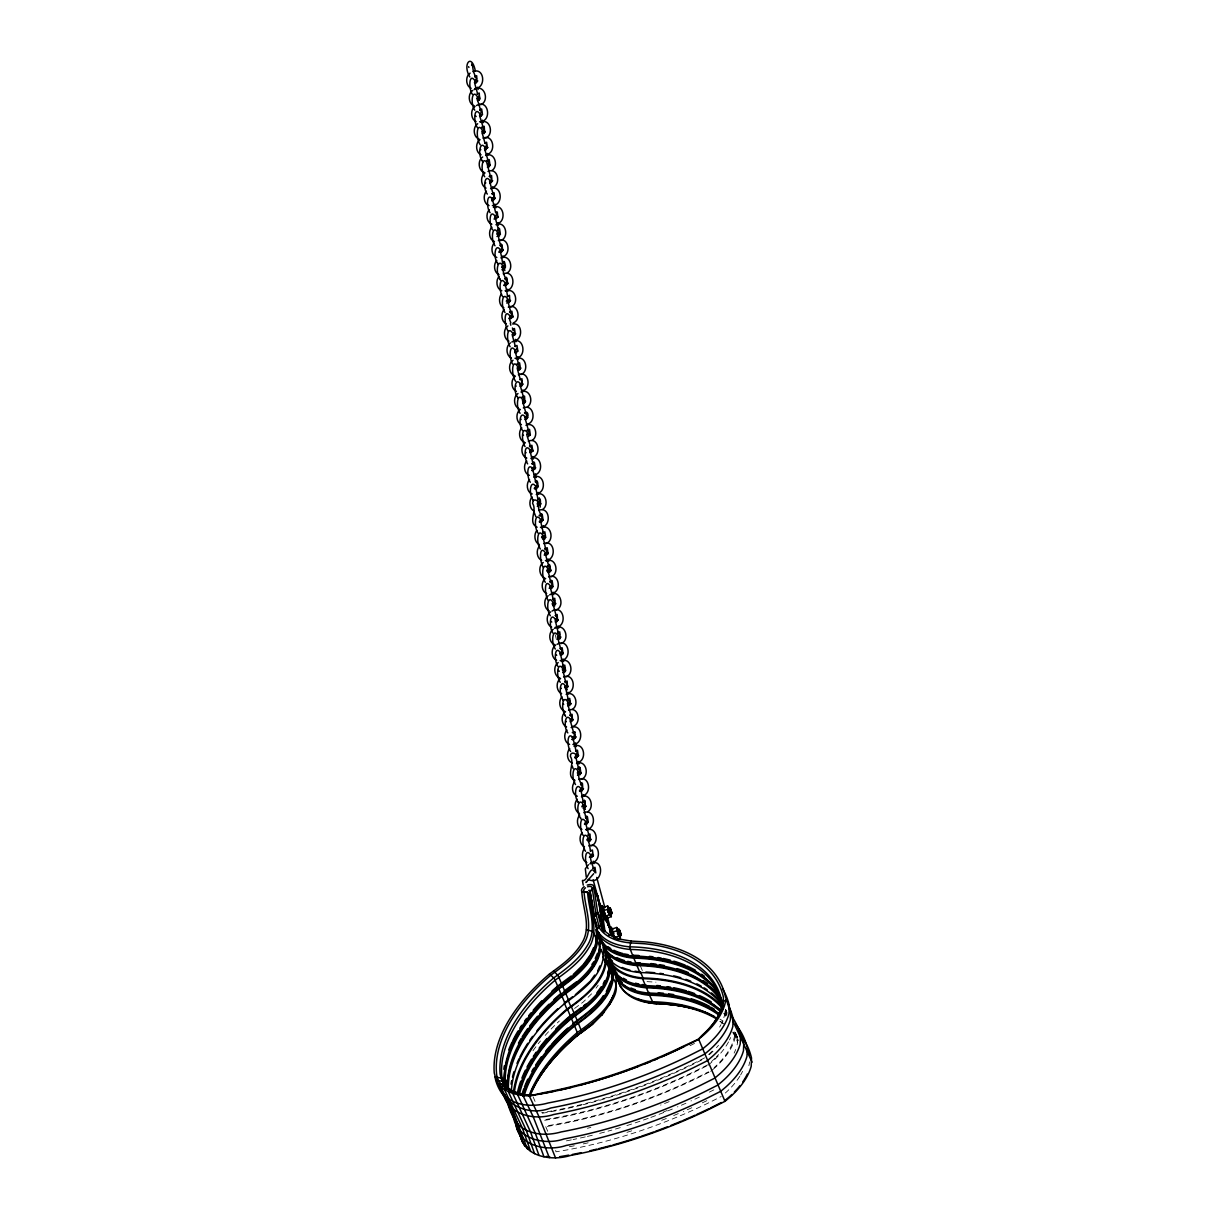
<?xml version="1.0" encoding="UTF-8"?>
<svg xmlns="http://www.w3.org/2000/svg" width="1219" height="1219" viewBox="0 0 1219 1219"><rect width="100%" height="100%" fill="white"/><g stroke="black" fill="none" stroke-linecap="round" stroke-linejoin="round"><path stroke-width="0.75" stroke-dasharray="5 3.75" d="M748.877 1065.711L749.7 1061.871M596.015 988.152L598.179 985.165M591.596 993.82L583.231 1002.033L574.164 1008.753M708.087 1065.238L712.231 1061.749A75.014 41.553 -23 0 0 728.901 1041.194M710.677 1071.349L714.822 1067.859M701.794 1059.936L691.798 1064.979A316.33 175.262 -23 0 1 583.2 1104.719M706.41 1066.092L694.754 1071.958A316.33 175.262 -23 0 1 544.314 1120.368M709.001 1072.187L697.344 1078.068A316.33 175.262 -23 0 1 545.167 1126.752M709.367 1092.117L714.364 1089.603M647.03 981.63L655.944 982.179M556.428 639.625L555.194 634.55M719.789 1021.309L722.76 1023.32M733.076 1033.194L738.272 1040.676M727.133 1013.035L725.655 1009.545A174.271 96.56 -23 0 1 726.798 1012.517M725.671 1009.972L726.935 1014.68M734.112 1031.762L737.571 1042.428A73.887 40.943 -23 0 1 736.825 1045.932M640.386 965.936L642.596 971.162M533.114 1096.841L535.888 1103.378M547.712 1131.308L545.502 1126.066A315.111 174.576 -23 0 0 708.513 1071.806M555.712 1150.37L555.94 1151.803A316.148 175.155 -23 0 0 721.221 1096.49M737.571 1042.428L737.068 1038.74A174.271 96.56 -23 0 0 735.301 1032.584M726.417 1010.901L726.768 1013.416M725.427 1011.252L725.93 1014.939M737.297 1037.034A174.271 96.56 -23 0 0 735.24 1032.722L735.621 1035.19A75.014 41.553 -23 0 1 714.822 1067.859M735.667 1033.27A174.271 96.56 -23 0 1 737.998 1040.919M723.644 1013.446A174.271 96.56 -23 0 1 725.823 1015.93M725 1012.76A73.887 40.943 -23 0 1 721.541 1023.442M720.947 1024.661A73.887 40.943 -23 0 1 719.606 1027.099M735.392 1033.499A174.271 96.56 -23 0 1 737.586 1037.765M732.665 1032.066A174.271 96.56 -23 0 1 738.165 1040.036M706.822 1100.681A315.111 174.576 -23 0 1 700.178 1103.865M691.813 1107.721A315.111 174.576 -23 0 1 683.371 1111.454M678.282 1113.617A315.111 174.576 -23 0 1 673.178 1115.735M666.321 1118.493A315.111 174.576 -23 0 1 661.17 1120.49M631.716 1130.836A315.111 174.576 -23 0 1 626.49 1132.481M588.137 1142.812A315.111 174.576 -23 0 1 582.926 1143.971M574.256 1145.784A315.111 174.576 -23 0 1 569.06 1146.789M730.608 1037.521A75.014 41.553 -23 0 1 729.511 1039.959M707.553 1064.857A315.111 174.576 -23 0 1 544.634 1119.682M718.57 1054.526A73.887 40.943 -23 0 1 716.361 1056.888M715.203 1058.062A73.887 40.943 -23 0 1 711.53 1061.505M718.509 1045.277A75.014 41.553 -23 0 1 716.422 1047.7M713.008 1051.281A75.014 41.553 -23 0 1 709.275 1054.77M712.246 1051.083A73.887 40.943 -23 0 1 708.574 1054.526M666.976 1110.585A315.111 174.576 -23 0 1 663.547 1111.941M734.615 1035.449A73.887 40.943 -23 0 1 714.121 1067.615M742.554 1071.318A74.725 41.4 -23 0 1 740.588 1075.006M739.842 1076.225A74.725 41.4 -23 0 1 725.32 1093.032M699.386 1097.054A316.33 175.262 -23 0 1 690.99 1100.94M685.931 1103.225A316.33 175.262 -23 0 1 677.444 1106.898M672.324 1109.046A316.33 175.262 -23 0 1 665.452 1111.819M663.73 1112.505A316.33 175.262 -23 0 1 649.91 1117.747M648.173 1118.372A316.33 175.262 -23 0 1 623.778 1126.539M620.273 1127.605A316.33 175.262 -23 0 1 608.022 1131.156M604.517 1132.101A316.33 175.262 -23 0 1 597.523 1133.944M592.266 1135.255A316.33 175.262 -23 0 1 587.025 1136.504M585.288 1136.9A316.33 175.262 -23 0 1 573.082 1139.536M571.345 1139.887A316.33 175.262 -23 0 1 566.149 1140.908M694.495 1043.418A315.111 174.576 -23 0 1 689.588 1045.902M704.597 1057.879A315.111 174.576 -23 0 1 553.716 1110.585M551.994 1110.905A315.111 174.576 -23 0 1 541.663 1112.703M581.448 1105.145A316.33 175.262 -23 0 1 541.358 1113.389M669.17 1101.626A316.33 175.262 -23 0 1 660.591 1105.084M590.88 1127.407A316.33 175.262 -23 0 1 587.375 1128.261M725.869 1010.338A174.271 96.56 -23 0 1 726.844 1013.385M726.006 1012.501A75.014 41.553 -23 0 1 725.244 1016.097M720.246 1021.278A175.018 96.956 -23 0 1 724.528 1024.402M733.152 1032.554A175.018 96.956 -23 0 1 737.19 1037.719M719.926 1019.145A179.025 99.181 -23 0 1 723.111 1021.095M532.962 1050.763A180.016 99.729 -23 0 1 540.428 1040.98M545.167 1035.434A180.016 99.729 -23 0 1 559.369 1020.973M724.863 1011.526A174.271 96.56 -23 0 1 726.707 1014.178M724.543 1012.943A175.262 97.109 -23 0 1 726.737 1015.442M735.667 1049.498A73.887 40.943 -23 0 1 734.112 1053.109"/><path stroke-width="1.5" d="M602.338 910.532L602.689 912.467M621.096 935.141L619.084 929.472L620.684 934.744M608.951 908.566L609.165 907.789L609.82 908.886M609.454 908.399L609.683 907.622L611.466 911.919M611.877 913.823L610.826 912.909M613.706 936.862L613.934 936.101L614.879 937.35M617.545 930.249L617.774 929.472L618.719 930.737M476.492 78.58L474.694 81.536M479.082 95.935L477.284 98.891M481.459 111.843L479.661 114.799M491.348 177.715L491.089 180.046L489.611 181.341L493.329 194.75L491.745 193.638M511.63 313.435C511.37 318.022 507.698 316.529 510.852 322.776M516.81 348.36L514.875 351.834M526.699 414.216L526.44 416.548L524.962 417.843L528.696 431.297L527.096 430.185M549.632 567.978L547.834 570.919M551.978 584.526L550.211 586.827L553.152 598.895M557.022 617.378L555.224 620.334L558.165 632.432M561.989 650.656L560.801 653.308M571.879 716.513L571.604 718.844L570.142 720.139L573.859 733.548L572.275 732.436M586.75 816.044L587.208 820.28L585.455 822.596L589.173 836.036L588.213 835.152M582.423 880.758L583.261 885.162M586.385 881.627L586.568 882.145M482.48 114.556L481.642 108.963L479.737 109.771M490.038 165.19L489.2 159.582L487.295 160.39M500.384 234.368L499.546 228.761L497.642 229.568M502.761 250.276L501.923 244.684L500.019 245.491M512.711 316.818L511.873 311.211L509.953 312.018M515.287 334.128L514.448 328.52L512.544 329.343M517.816 351.072L516.993 345.465L515.073 346.272M520.422 368.428L519.584 362.82L517.664 363.628M530.356 434.97L529.518 429.362L527.614 430.17M532.733 450.878L531.895 445.27L529.991 446.078M535.324 468.187L534.486 462.58L531.652 463.784M543.08 520.056L542.242 514.448L539.408 515.652M542.927 532.627L544.832 531.819L545.685 537.411M550.638 570.69L549.815 565.083L547.895 565.89M550.272 581.798L552.192 580.991L553.03 586.583M562.995 653.354L562.157 647.761L560.252 648.569M570.568 703.988L569.73 698.38L567.825 699.188M574.652 731.72L575.505 737.724L571.894 739.339M578.309 755.81L577.471 750.203L575.566 751.026M580.899 773.166L580.076 767.574L578.156 768.381M585.516 817.553L587.421 816.745L588.259 822.337M593.226 855.616L592.388 850.024L590.484 850.832M595.817 872.926L594.979 867.334L593.074 868.141M470.107 73.11C465.109 76.264 465.688 86.061 471.128 88.301M472.713 90.465C467.593 93.695 468.279 103.935 474.161 105.824M475.09 106.373C470.092 109.542 470.656 119.34 476.111 121.58M477.68 123.744C472.576 126.959 473.246 137.214 479.128 139.088M480.057 139.652C475.06 142.806 475.623 152.604 481.078 154.843M474.892 88.469C486.366 88.469 484.629 66.877 473.094 71.616M482.648 157.007C477.543 160.238 478.214 170.477 484.095 172.351M480.636 104.773C490.16 101.101 484.202 82.877 474.13 89.612M485.025 172.915C480.027 176.069 480.606 185.882 486.046 188.122M479.646 121.763C492.415 121.748 488.606 98.114 476.507 105.535M486.442 191.231C482.77 194.979 483.623 203.923 489.063 205.584M485.619 138.052C494.198 134.943 490.434 117.786 480.652 122.235M489.215 209.82C485.543 213.584 486.396 222.513 491.851 224.189M486.427 154.6C496.575 152.954 493.68 133.526 483.029 138.143M491.821 227.191C488.149 230.94 488.987 239.869 494.442 241.545M492.004 170.462C498.921 166.18 494.624 151.278 485.619 155.499M494.198 243.099C490.526 246.847 491.364 255.792 496.819 257.453M491.409 187.878C501.542 186.217 498.647 166.79 487.996 171.422M497.794 216.997L497.306 212.045L495.996 211.984M496.788 260.455C493.192 264.112 493.939 272.66 498.982 274.656M492.4 205.584C503.874 205.584 502.137 183.993 490.587 188.732M499.165 276.363C495.493 280.111 496.346 289.055 501.786 290.716M496.773 223.793C506.906 222.132 504.011 202.704 493.375 207.337M501.497 293.947C498.281 297.741 498.982 305.969 503.965 307.919M500.918 240.493C509.512 237.4 505.733 220.228 495.965 224.692M504.133 309.641C500.552 313.298 501.299 321.846 506.342 323.843M501.74 257.057C511.873 255.396 508.978 235.968 498.342 240.6M507.896 325.945C502.898 329.115 503.462 338.912 508.917 341.152M507.317 272.919C514.235 268.637 509.938 253.735 500.933 257.956M510.426 342.889C505.428 346.044 506.007 355.841 511.447 358.081M505.123 290.731C516.597 290.731 514.86 269.14 503.31 273.864M513.031 360.245C507.912 363.475 508.597 373.715 514.479 375.604M510.868 307.036C519.462 303.927 515.683 286.77 505.915 291.219M515.408 376.153C510.411 379.307 510.974 389.12 516.429 391.36M513.245 322.944C521.839 319.85 518.06 302.678 508.293 307.142M517.999 393.508C513.001 396.678 513.565 406.476 519.02 408.715M514.281 340.909C523.393 339.537 522.448 322.09 512.696 324.025M520.376 409.432C515.378 412.586 515.942 422.383 521.397 424.623M514.997 358.264C527.751 358.249 523.957 334.631 511.843 342.036M521.793 427.778C518.121 431.526 518.974 440.47 524.414 442.131M520.955 374.553C529.549 371.445 525.77 354.287 516.003 358.752M525.343 442.695C520.239 445.925 520.909 456.165 526.791 458.054M521.778 391.116C531.911 389.455 529.016 370.027 518.38 374.66M526.76 461.011C523.088 464.759 523.941 473.688 529.381 475.364M527.339 406.978C534.272 402.681 529.975 387.794 520.97 392.015M529.534 479.6C525.877 483.364 526.715 492.293 532.17 493.954M526.745 424.38C536.893 422.719 533.998 403.306 523.347 407.923M532.139 496.956C528.543 500.628 529.29 509.176 534.333 511.157M532.322 440.242C539.24 435.96 534.943 421.058 525.938 425.279M540.215 507.119C541.068 502.198 532.81 495.874 532.642 503.462C537.533 511.005 527.339 522.555 537.137 527.233M531.728 457.658C541.861 455.997 538.966 436.57 528.33 441.202M536.848 530.448C533.632 534.257 534.333 542.485 539.301 544.436M534.303 474.968C544.451 473.307 541.556 453.879 530.905 458.512M539.484 546.142C535.888 549.799 536.634 558.348 541.678 560.344M537.091 493.573C547.224 491.912 544.329 472.484 533.693 477.101M543.247 562.508C538.249 565.662 538.828 575.459 544.284 577.699M542.653 509.42C549.571 505.138 545.289 490.236 536.284 494.472M545.64 578.416C540.626 581.57 541.206 591.367 546.661 593.607M540.459 527.233C551.933 527.233 550.211 505.641 538.661 510.38M548.215 595.725C543.217 598.879 543.781 608.692 549.236 610.932M546.219 543.537C554.797 540.444 551.034 523.271 541.251 527.736M550.638 611.908C545.64 615.077 546.203 624.875 551.658 627.115M545.442 560.511C556.915 560.496 555.178 538.92 543.628 543.644M553.228 629.263C548.123 632.493 548.794 642.748 554.675 644.622M551.186 576.816C559.78 573.707 556.001 556.55 546.234 560.999M555.605 645.186C550.607 648.34 551.186 658.138 556.626 660.378M552.009 593.379C562.142 591.718 559.247 572.29 548.611 576.922M558.211 662.542C553.091 665.772 553.776 676.012 559.658 677.886M556.154 610.033C565.662 606.361 559.719 588.137 549.632 594.872M560.588 678.45C555.574 681.604 556.154 691.402 561.609 693.641M555.194 627.297C567.963 627.282 564.153 603.649 552.055 611.054M562.005 696.811C558.332 700.559 559.171 709.488 564.626 711.165M561.167 643.586C570.675 639.899 564.732 621.69 554.645 628.425M565.601 670.709L564.763 665.117L562.843 665.924M565.555 711.713C560.557 714.883 561.121 724.68 566.576 726.92M560.161 660.561C572.93 660.546 569.121 636.912 557.022 644.333M566.972 730.029C563.3 733.777 564.138 742.721 569.593 744.382M566.134 676.85C574.728 673.741 570.949 656.584 561.182 661.033M569.745 748.634C566.073 752.382 566.926 761.326 572.366 762.987M566.957 693.413C577.09 691.752 574.195 672.324 563.559 676.956M577.09 757.502C577.836 753.51 569.7 750.401 570.477 756.572C575.353 764.115 565.174 775.68 574.957 780.343M572.519 709.26C579.436 704.978 575.155 690.076 566.149 694.312M574.713 781.897C571.041 785.645 571.894 794.59 577.334 796.251M571.924 726.676C582.057 725.015 579.162 705.588 568.526 710.22M577.318 799.253C573.722 802.91 574.469 811.473 579.513 813.454M572.915 744.398C584.389 744.382 582.667 722.806 571.117 727.53M579.695 815.161C576.099 818.833 576.846 827.381 581.89 829.362M577.288 762.591C587.436 760.93 584.541 741.502 573.89 746.135M582.027 832.745C578.812 836.554 579.513 844.767 584.48 846.733M581.448 779.307C590.042 776.198 586.263 759.026 576.496 763.49M584.404 848.653C581.189 852.462 581.89 860.69 586.857 862.641M582.271 795.855C592.404 794.194 589.508 774.781 578.873 779.398M588.427 864.759L585.333 868.766L586.248 876.903M587.832 811.717C594.75 807.435 590.453 792.533 581.463 796.754M585.638 829.529C597.112 829.529 595.39 807.938 583.84 812.677M591.398 845.834C599.977 842.74 596.213 825.568 586.43 830.032M590.621 862.808C602.095 862.793 600.357 841.217 588.807 845.94M588.213 879.463C603.283 886.868 605.401 856.012 589.844 863.905M584.16 886.64A6.644 3.672 -23 0 0 581.524 890.891L581.813 891.592C582.636 908.49 591.84 927.537 581.707 943.293C573.951 956.336 561.548 965.204 549.525 973.951A181.616 100.628 -23 0 0 494.259 1073.025C499.958 1095.058 516.871 1112.84 520.437 1135.864C525.099 1157.639 552.695 1161.067 570.431 1155.475A320.917 177.791 -23 0 0 710.723 1108.513L724.985 1101.336L729.922 1097.176A79.692 44.158 -23 0 0 751.224 1066.259L751.513 1058.016A180.092 99.775 -23 0 0 743.864 1039.837M594.781 919.324C604.883 948.519 580.335 972.427 557.952 986.704A175.749 97.368 -23 0 0 504.514 1082.533L505.138 1086.053L501.42 1078.068L494.944 1076.88C499.638 1102.296 526.44 1117.549 550.775 1107.995A319.774 177.166 -23 0 0 690.563 1061.2L704.597 1054.145L709.336 1050.153A78.549 43.518 -23 0 0 730.349 1019.678L730.623 1011.633A178.934 99.135 -23 0 0 727.621 1002.262M595.741 929.625C601.957 956.001 577.151 975.291 558.195 988.609A176.816 97.962 -23 0 0 504.437 1085.032M596.609 927.552C603.695 954.812 578.69 975.23 558.866 988.883A175.749 97.368 -23 0 0 505.443 1084.712M598.834 932.779C605.919 960.039 580.899 980.457 561.09 994.11A175.749 97.368 -23 0 0 507.546 1088.308M603.1 947.254C607.352 972.472 582.865 990.27 564.961 1003.267A175.749 97.368 -23 0 0 511.34 1092.483M604.304 948.367C611.374 975.398 586.522 995.588 566.896 1009.103A176.816 97.962 -23 0 0 513.443 1091.995M605.432 949.814C611.664 976.419 586.689 995.953 567.551 1009.378A175.749 97.368 -23 0 0 514.25 1093.489M607.656 973.935L608.083 970.949M608.388 956.793C614.62 983.398 589.646 1002.932 570.507 1016.356A175.749 97.368 -23 0 0 518.593 1091.752M609.226 971.634C605.782 992.738 587.04 1006.544 570.766 1018.261A176.816 97.962 -23 0 0 518.532 1094.129M609.18 957.22C616.265 984.48 591.261 1004.898 571.437 1018.551A175.749 97.368 -23 0 0 519.523 1093.946M611.786 967.749C616.037 992.967 591.565 1010.78 573.661 1023.777A175.749 97.368 -23 0 0 522.601 1095.637M611.45 966.713C617.683 993.074 592.861 1012.379 573.92 1025.682A176.816 97.962 -23 0 0 523.042 1096.186M612.456 966.393C618.688 992.997 593.714 1012.532 574.576 1025.956A175.749 97.368 -23 0 0 524.018 1096.033M590.072 892.125L590.346 890.891A1.569 0.869 -23 0 0 588.731 890.51M487.097 163.864L490.754 177.425L489.154 176.328M509.923 317.123L508.887 318.54M514.25 332.056L512.483 334.372M515.088 351.194L518.745 364.755L517.161 363.658M521.732 380.953L521.458 383.284L519.98 384.579L523.713 398.034L522.128 396.922M522.448 400.381L526.09 413.942L524.505 412.83M546.981 549.937L546.721 552.268L545.243 553.563L548.977 567.018L547.377 565.906M550.241 586.903L549.205 588.32M584.83 804.372L583.078 806.673M585.486 822.703L584.434 824.12M592.114 853.925C587.162 855.829 595.207 870.29 593.181 868.385M697.253 1040.31L702.388 1035.022A77.574 42.97 -23 0 0 723.126 1004.928L723.4 997.081A177.959 98.602 -23 0 0 644.455 943.735L630.193 942.866A73.871 40.928 -23 0 1 599.321 927.781L595.862 913.762L592.205 887.859A4.495 2.484 -23 0 0 587.604 886.762M474.557 82.054C473.78 80.957 478.534 96.255 477.467 94.092M476.934 97.962L480.804 110.899L479.844 110.015M479.539 115.333L483.394 128.254L481.81 127.142M481.916 131.241C481.139 130.098 485.878 145.457 484.812 143.278M484.507 148.596L488.377 161.517L486.777 160.42M509.207 299.219L507.515 301.139M512.285 334.478C511.508 333.336 516.246 348.695 515.18 346.516M517.252 367.742C516.475 366.645 521.229 381.943 520.163 379.779M527.202 434.284C524.642 431.16 533.328 451.7 529.473 446.108M529.793 451.594L529.991 450.542L532.871 463.174M544.558 535.72L542.866 537.655M545.32 553.456L544.238 555.087M557.464 636.775L560.542 648.356M560.054 654.131L560.252 653.079L563.148 665.711M562.431 670.039L562.629 668.987L565.525 681.619M565.037 687.394L565.235 686.343L568.115 698.975M567.414 703.302L571.269 716.239L569.684 715.126M589.722 838.017L588.046 839.952M590.499 855.708L589.402 857.338M594.476 871.875L594.75 869.543M582.545 880.377C587.588 882.404 589.95 864.073 594.689 871.768M593.607 947.666L590.606 954.462L583.231 964.671L573.265 974.484M595.253 958.484L597.493 953.395M597.63 971.04L599.87 965.951M603.176 984.129L604.67 980.731M606.331 991.535L610.81 981.356M608.951 1005.385L613.218 995.71M609.515 1004.502L610.963 1001.226M612.395 997.95L613.843 994.674M537.396 1080.339A180.549 100.019 -23 0 1 576.511 1036.348L581.585 1031.381L578.309 1023.107M531.682 1090.7A179.467 99.425 -23 0 1 576.816 1035.754L577.73 1033.56L574.576 1025.956M752.093 1062.221L733.64 1022.619L725.198 995.893A180.092 99.775 -23 0 0 645.308 941.906L631.061 941.053L629.613 947.681L632.89 955.97A174.271 96.56 -23 0 1 720.947 998.498M576.511 1036.348L592.769 1023.838M590.133 891.714L594.034 886.731A6.644 3.672 -23 0 0 587.223 885.085M471.601 65.262L472.164 63.647L473.383 71.403L475.837 77.62L474.861 76.736M483.364 131.423L484.004 128.528M488.331 164.687L488.971 161.807M491.882 200.983L492.446 199.367L495.691 212.837M494.472 218.338L495.051 217.134L498.708 230.696L497.748 229.812M496.849 234.246L497.428 232.646L500.659 246.101M501.832 267.51L502.396 265.91L503.615 273.665L506.068 279.882L505.093 278.999M518.715 367.925L519.34 365.045M523.682 401.203L524.322 398.308M528.65 434.467L529.29 431.587M532.2 470.763L532.779 469.559L535.659 481.779M537.168 504.026L537.747 502.411L538.95 510.167L541.404 516.399L539.24 515.256M552.116 604.06L552.71 602.856L556.352 616.433L555.392 615.534M553.898 603.405L554.538 600.525M563.894 670.221L564.519 667.342M568.862 703.485L569.502 700.605M572.412 739.781L572.976 738.165L576.221 751.635M575.002 757.136L575.581 755.948L578.446 768.153M577.379 773.044L577.943 771.444L579.162 779.2L581.615 785.417L580.64 784.533M591.916 964.412L593.76 961.882M594.689 975.109L590.255 981.249L575.338 994.719M596.914 992.799L601.348 986.659M603.375 995.618C595.862 1007.443 583.977 1015.229 572.991 1023.503L573.92 1025.682M601.104 1014.985L604.289 1010.566M601.927 1015.107C608.449 1005.248 622.437 991.291 613.37 978.781M482.45 114.632L479.783 116.445M490.008 165.251L487.356 167.079M497.763 217.073L494.152 219.146M500.354 234.444L496.956 236.486M502.731 250.352L499.348 252.394M512.681 316.894L510.014 318.708M515.271 334.204L512.605 336.017M517.801 351.133L515.134 352.961M520.391 368.488L517.725 370.317M530.341 435.031L527.675 436.859M532.718 450.939L530.052 452.767M535.293 468.264L531.682 470.321M543.049 520.132L539.667 522.174M545.64 537.488L542.988 539.301M550.622 570.751L547.956 572.58M552.999 586.659L550.333 588.487M562.98 653.43L560.313 655.258M565.57 670.785L562.904 672.614M570.538 704.064L567.886 705.877M578.278 755.887L574.896 757.928M580.884 773.242L577.486 775.284M588.228 822.414L584.83 824.455M593.196 855.692L590.545 857.506M585.943 882.495L593.729 873.657M724.985 1101.336L698.67 1039.213L683.966 1045.856A318.784 176.618 -23 0 1 544.603 1092.498L529.275 1095.927C517.008 1095.591 502.548 1092.209 496.316 1080.476L502.335 1081.116L505.474 1085.794L503.889 1084.041L498.358 1083.767L502.441 1093.382L508.536 1101.519L511.767 1108.071L527.37 1148.847M591.764 1024.173L603.74 1012.623M602.384 1014.376L592.449 1024.448L580.503 1033.285M495.584 216.952L496.712 213.63M498.175 234.307L499.333 232.296L498.876 228.075M500.552 250.23L501.71 248.204L501.253 243.983M498.952 252.043C500.582 246.253 502.792 266.138 502.716 263.091M505.519 283.494L506.693 281.482L506.22 277.246M503.919 285.322C505.58 279.562 507.744 299.386 507.683 296.354M506.296 301.23L507.378 299.584L511.035 313.146L509.542 312.064M535.903 486.731L537.061 484.72L536.604 480.484M534.288 488.56C535.964 482.8 538.128 502.624 538.067 499.592M540.87 519.995L542.028 517.984L541.571 513.763M539.27 521.823L540.352 520.193L543.217 532.398M541.647 537.731C542.196 529.915 547.301 555.925 544.893 548.565M546.615 571.01L547.681 568.953L550.577 581.585M558.409 637.4L559.551 634.063M576.099 755.765L577.242 752.428M578.705 773.12L579.863 771.094L579.406 766.873M581.082 789.028L582.24 787.017L581.783 782.781M579.467 790.841C581.113 785.051 583.322 804.936 583.246 801.889M581.844 806.765L582.911 804.708L585.806 817.339M586.827 840.028C588.457 834.238 590.666 854.123 590.59 851.075M724.467 1100.94L729.221 1096.932A78.641 43.564 -23 0 0 731.857 1094.494M552.055 990.986A176.816 97.962 -23 0 1 557.281 986.415L561.06 983.52L561.989 985.699M509.938 1090.076L507.348 1087.47A176.816 97.962 -23 0 1 561.349 996.014C577.806 983.779 599.763 968.633 599.535 945.853M508.399 1088.841A175.749 97.368 -23 0 1 562.005 996.289C578.461 984.449 597.356 970.446 600.799 949.113L603.755 956.092M565.57 1002.033L572.442 996.868M555.727 1029.11A176.816 97.962 -23 0 1 569.852 1016.082L580.884 1007.808M575.84 1036.074L593.744 1022.467M562.523 982.438L571.223 976.008M565.662 989.858L576.404 981.904M583.779 1005.66L585.836 1004.151M579.894 1032.965L590.087 1025.408M607.931 908.658L610.49 913.64M608.449 908.49L609.119 909.557M618.246 930.127L620.09 935.491M620.517 935.384L618.886 930.6M532.139 1095.287L524.246 1094.601L522.966 1095.485L533.145 1116.619L549.281 1157.608M710.403 1108.01L721.343 1102.509M484.644 148.063L486.107 146.768L486.381 144.451M502.548 267.875L504.316 265.559L503.843 261.338M529.93 451.121L531.408 449.826L531.667 447.495M537.899 504.392L539.651 502.076L539.194 497.84M565.159 686.876L566.637 685.581L566.896 683.249M474.816 83.182L477.726 80.804L477.04 81.917L476.675 75.685L474.755 76.492M477.406 100.537C482.267 97.672 479.189 100.476 479.265 93.04L477.345 93.848M482.389 133.816L485.284 131.439L484.598 132.536L484.233 126.319L482.328 127.126M484.766 149.724L487.417 147.895L486.61 142.227L484.705 143.034M489.733 182.987L492.644 180.61L491.958 181.722L491.577 175.49L489.672 176.298M492.324 200.297L495.219 197.92L494.533 199.032L494.167 192.8L492.263 193.623M520.102 386.225L523.012 383.848L522.326 384.96L521.961 378.728L520.056 379.551M522.707 403.58L525.602 401.203L524.917 402.316L524.551 396.099L522.646 396.906M525.084 419.504C529.808 418.3 528.132 409.797 525.023 412.814M545.365 555.224L548.017 553.396L547.209 547.727L545.304 548.535M552.923 605.797L555.834 603.42L555.148 604.533L554.767 598.3L552.862 599.108M555.346 621.98L558.241 619.602L557.555 620.715L557.19 614.483L555.285 615.305M557.936 639.335L560.847 636.973L560.161 638.07L559.78 631.853L557.875 632.661M565.281 688.522L568.191 686.145L567.505 687.257L567.14 681.025L565.22 681.832M570.263 721.785L573.159 719.423L572.473 720.52L572.107 714.304L570.202 715.111M583.185 808.334L586.095 805.957L585.41 807.054L585.044 800.837L583.139 801.645M588.168 841.598L591.063 839.221L590.377 840.333L590.011 834.101L588.107 834.908M610.856 913.488L611.344 916.658L606.452 918.288L602.78 907.576L607.672 905.946L608.997 908.993M603.253 910.761L608.144 909.13L607.672 905.946M605.081 916.109L610.338 914.616L608.51 908.963M620.456 938.173L616.784 927.461L611.892 929.091L614.208 937.624L619.1 935.994L620.456 938.173L617.195 939.255M612.365 932.261L617.256 930.63L616.784 927.461M608.662 935.506L611.923 934.424L614.635 938.158M502.609 262.847L504.514 262.039C504.773 263.944 507.637 269.216 501.938 269.749M504.986 278.755L506.891 277.947L507.698 284.057L507.957 283.067L504.316 285.657M507.576 296.11L509.496 295.303L509.862 301.535L510.548 300.423L506.693 303.043M535.354 481.993C539.362 478.122 537.015 490.023 538.326 486.305L534.684 488.895M537.96 499.348C541.952 495.478 539.606 507.378 540.916 503.66L537.274 506.251M580.534 784.289L582.453 783.482L582.819 789.699L583.505 788.602L579.863 791.192M491.547 198.773L493.68 197.356L493.939 195.025M531.865 468.553L534.212 466.496L533.815 461.894M572.061 737.571L574.195 736.154L574.469 733.823M581.753 891.485L587.771 892.156M559.597 1156.724L568.74 1155.124M581.813 891.592L588.274 892.719M573.738 732.177L575.048 732.253M586.476 929.747L593.013 931.514L596.731 939.514M668.073 1003.816L671.623 1004.029A180.092 99.775 -23 0 1 675.189 1004.426M638.162 999.047A72.698 40.273 -23 0 0 646.725 1002.155L671.105 1004.7A179.025 99.181 -23 0 1 695.988 1009.286M524.246 1094.601L527.08 1095.134M522.753 1095.134C512.148 1091.843 497.047 1086.952 496.483 1072.857A179.467 99.425 -23 0 1 551.064 974.971C563.33 966.103 575.871 956.991 583.764 943.735C594.095 927.75 584.907 908.429 584.008 891.287L583.749 890.693A4.495 2.484 -23 0 1 585.531 887.798M530.158 1095.012L531.972 1095.241A316.148 175.155 -23 0 0 535.431 1094.692M526.608 1094.86L519.065 1093.763L517.618 1094.616L535.309 1133.213L543.933 1156.74M546.31 1156.359L549.83 1156.938M631.061 941.053L621.065 939.377A71.631 39.694 -23 0 1 601.043 926.394L597.676 912.62L593.958 887.554L601.866 909.877M654.054 1002.612L657.376 1003.161M532.17 463.433L533.648 464.515L532.733 462.824M507.348 1087.47L503.051 1086.129L501.055 1086.738L505.123 1096.353C516.871 1106.349 533.937 1107.035 548.184 1102.966A320.917 177.791 -23 0 0 688.491 1056.004L702.753 1048.828L707.675 1044.683A79.692 44.158 -23 0 0 728.977 1013.751L729.267 1005.507A180.092 99.775 -23 0 0 722.501 988.746M656.843 1003.846L655.944 1003.648A73.871 40.928 -23 0 1 637.004 998.788M521.656 1094.068L513.031 1091.203L506.373 1086.784M549.754 581.829L551.354 582.926L550.424 581.234M562.34 665.955L563.925 667.052L562.995 665.361M564.717 681.863L566.302 682.96L565.387 681.269M567.307 699.218L568.892 700.316L567.978 698.624M510.944 1090.853L514.494 1092.864L513.93 1091.858M549.525 973.951L554.325 978.537L557.952 986.704M476.202 116.491L475.486 115.927M512.65 329.572L513.626 330.471L512.391 327.987M543.034 532.871L543.994 533.754L543.08 532.048M552.969 599.352L553.944 600.236L553.015 598.544M551.765 622.025L551.034 621.446M557.982 632.905L558.957 633.789L558.028 632.082M560.359 648.813L561.334 649.697L560.405 648.005M556.733 655.289L556.001 654.725M559.11 671.212L558.15 670.328L558.698 671.212M578.263 768.625L579.238 769.509L578.309 767.802M585.623 817.797L586.583 818.68L585.669 816.989M513.61 1091.493L508.262 1091.523L526.181 1130.196L534.577 1153.646M620.212 985.714L621.568 987.71A76.706 42.497 -23 0 0 653.582 1003.389A175.018 96.956 -23 0 1 715.614 1018.383M553.578 970.842L558.073 975.657L561.669 983.84M607.641 908.292L608.51 911.324M608.159 908.734L611.344 916.658M619.313 929.564L619.435 931.407M618.795 929.731L619.237 930.554M619.359 936.192L618.703 935.095M507.927 1088.491L501.999 1080.994L500.11 1074.122A176.542 97.81 -23 0 1 553.792 977.836C566.363 968.785 579.101 959.353 587.192 945.807C597.782 929.533 588.625 909.831 587.604 892.323L587.451 892.049M526.501 1146.378L528.269 1148.313M480.636 149.388L480.774 149.769M485.604 182.606L485.741 182.987M515.987 385.89L516.109 386.271M520.955 419.168L521.092 419.549M523.332 435.076L523.469 435.457M525.922 452.386L526.059 452.767M536.01 482.617L535.507 481.429M561.167 688.186L561.289 688.567M563.544 704.094L563.666 704.475M566.134 721.404L566.256 721.8M610.216 913.96L608.662 907.957L610.612 913.244M619.861 985.318L616.494 977.745L617.21 979.406A77.467 42.924 -23 0 0 649.529 995.237A174.271 96.56 -23 0 1 718.844 1015.092M501.649 1090.487L498.571 1083.92M510.67 1090.319L506.251 1088.643L504.361 1089.329L522.387 1128.047L530.692 1151.452M518.273 1093.931L514.311 1092.483L512.696 1093.291L530.509 1131.918L539.011 1155.414M602.78 907.576L604.136 909.755M505.138 1094.692C508.491 1106.562 511.965 1120.398 522.387 1128.047C533.876 1135.285 548.337 1135.605 561.09 1131.948A319.332 176.923 -23 0 0 700.696 1085.23L714.654 1078.206L719.317 1074.274A78.123 43.274 -23 0 0 740.207 1043.967L740.482 1036.013A178.507 98.891 -23 0 0 732.893 1018.002M514.997 1119.042L517.024 1128.962L524.688 1145.89M610.109 909.587L611.938 912.97M610.628 908.886L610.049 907.911L610.551 910.654M612.685 931.773L613.645 933.937M610.399 908.384L610.323 909.907M611.572 913.229L611.633 911.721L611.679 912.696M611.054 913.397L611.313 912.574M619.511 929.899L618.795 929.122L618.627 930.326M609.729 914.235L608.769 912.086M618.993 930.067L618.277 929.305L618.749 932.23M609.576 914.692L608.784 913.595M617.972 930.402L619.602 935.689L618.383 930.767M617.423 929.792L617.911 930.722M618.642 935.415L617.256 930.63M604.106 910.684L603.634 910.06L603.725 911.126M613.005 931.788L613.736 933.404M503.356 1093.473L504.986 1096.795M503.874 1095.363C510.075 1115.842 535.75 1120.444 553.7 1114.501A319.332 176.923 -23 0 0 693.306 1067.768L707.264 1060.759L711.926 1056.827A78.123 43.274 -23 0 0 732.817 1026.52L733.091 1018.551A178.507 98.891 -23 0 0 728.749 1006.239M611.694 932.535L604.792 917.069M611.725 932.337L604.822 916.856M610.308 913.077L611.268 914.341L611.313 913.519M609.348 914.326L608.784 913.046M603.999 911.081L603.435 910.136L603.527 911.446M603.923 915.789L603.161 913.96M475.38 71.098C471.631 52.158 462.077 64.363 469.818 76.98M476.279 82.983C469.224 69.62 468.035 88.164 472.408 94.335M479.189 100.339C472.545 84.583 469.665 103.28 474.785 110.243M481.261 116.247C474.191 102.884 473.002 121.428 477.391 127.614M484.156 133.618C476.629 117.07 475.242 138.28 480.271 144.787M486.305 149.724C480.118 136.97 477.254 154.996 482.358 160.878M489.139 166.881C482.495 151.126 479.616 169.807 484.735 176.785M491.196 182.743C484.872 170.34 482.374 188.381 487.326 194.095M496.575 218.704C489.642 205.447 488.225 223.61 492.613 229.858M499.47 236.059C492.994 220.456 489.855 238.695 494.99 245.766M501.618 252.181C495.432 239.427 492.567 257.453 497.672 263.334M504.864 270.618C499.043 253.415 494.045 270.709 500.049 279.242M506.51 285.246C499.455 271.883 498.266 290.427 502.639 296.598M509.42 302.602C502.777 286.846 499.897 305.527 505.016 312.506M511.477 318.464C503.615 304.521 503.797 325.244 508.11 331.096M514.007 335.408C506.952 322.045 505.763 340.589 510.136 346.76M516.597 352.763C509.542 339.4 508.353 357.944 512.727 364.115M519.507 370.119C511.98 353.571 510.578 374.782 515.622 381.303M521.656 386.24C515.454 373.486 512.605 391.512 517.709 397.379M524.475 403.382C517.846 387.642 514.967 406.323 520.086 413.302M526.547 419.306C520.223 406.887 517.725 424.928 522.677 430.657M528.924 435.213C521.869 421.85 520.665 440.394 525.054 446.565M531.514 452.523C524.46 439.16 523.256 457.704 527.644 463.875M533.785 469.848C526.684 459.868 526.456 477.36 530.341 482.267M536.969 488.682C530.768 475.928 527.918 493.954 533.008 499.836M541.861 521.747C534.806 508.384 533.602 526.928 537.99 533.099M549.739 572.381C543.095 556.626 540.215 575.307 545.335 582.286M567.277 689.771C560.649 674.016 557.769 692.697 562.873 699.676M585.379 809.416C579.558 792.213 574.56 809.523 580.564 818.04M587.04 824.044C579.985 810.681 578.781 829.225 583.17 835.396M589.935 841.4C583.307 825.644 580.427 844.34 585.547 851.304M592.007 857.262C584.937 843.898 583.749 862.442 588.137 868.629M633.423 955.3L634.352 957.479A175.262 97.109 -23 0 1 712.902 985.455M721.191 999.29A175.262 97.109 -23 0 0 637.491 964.899L636.562 962.72A175.262 97.109 -23 0 1 640.204 962.827M640.447 971.878L643.038 977.988A175.262 97.109 -23 0 1 721.587 1005.965M649.133 992.373L650.062 994.567A175.262 97.109 -23 0 1 719.698 1014.543M599.55 935.171L601.485 942.333A77.467 42.924 -23 0 0 633.819 958.149L636.028 963.391A174.271 96.56 -23 0 1 722.669 1003.054M639.914 972.549A77.467 42.924 -23 0 1 607.595 956.717L603.923 948.077L604.639 949.738A77.467 42.924 -23 0 0 636.958 965.57L639.914 972.549A174.271 96.56 -23 0 1 722.288 1005.416M608.235 955.681L610.186 962.827A77.467 42.924 -23 0 0 642.504 978.659L645.461 985.638A174.271 96.56 -23 0 1 721.313 1011.054M612.532 966.667L614.056 971.985A77.467 42.924 -23 0 0 646.375 987.817L648.599 993.058A174.271 96.56 -23 0 1 719.301 1013.979M649.529 995.237L653.369 1003.328L670.206 1004.502A177.959 98.602 -23 0 1 696.704 1009.576M603.786 931.179L601.759 922.234L597.676 912.62L593.821 917.496L597.798 933.602A77.467 42.924 -23 0 0 630.116 949.433A174.271 96.56 -23 0 1 721.724 1002.536C722.745 1009.606 720.642 1002.978 723.949 1001.089L725.777 1000.098L724.909 1004.136A79.692 44.158 -23 0 1 703.607 1035.053L698.67 1039.213L684.408 1046.39A320.917 177.791 -23 0 1 544.116 1093.352L529.275 1095.927L539.164 1117.031L555.59 1158.05M589.067 893.847L591.992 900.689M602.552 929.945L600.51 925.13L596.777 929.853L600.571 940.139A77.467 42.924 -23 0 0 632.89 955.97M596.96 925.678L593.775 916.932L597.63 912.132L601.714 921.747L603.1 928.345L598.041 897.169L593.988 887.402L590.179 891.363L594.034 916.779L597.615 931.148A76.706 42.497 -23 0 0 629.613 946.828A175.018 96.956 -23 0 1 721.557 1000.159L722.09 1003.923A74.725 41.4 -23 0 1 701.367 1036.47M608.525 956.199L611.13 962.37A76.431 42.345 -23 0 0 643.038 977.988M600.784 940.657L603.71 947.559A77.467 42.924 -23 0 0 636.028 963.391M609.47 961.166L613.142 969.806A77.467 42.924 -23 0 0 645.461 985.638M613.355 970.324L616.281 977.227A77.467 42.924 -23 0 0 648.599 993.058M597.66 941.708L599.885 946.934M606.346 962.202L609.302 969.181M610.231 971.36L612.441 976.602M596.655 941.967L595.466 936.253M602.765 956.366L605.34 962.461M611.45 976.861L612.365 979.04M562.599 986.019L564.824 991.26M565.738 993.439L568.694 1000.418M571.284 1006.528L574.24 1013.507M575.17 1015.686L577.379 1020.928M564.214 990.94L565.128 993.119M568.084 1000.098L570.675 1006.208M573.631 1013.187L574.56 1015.366M576.785 1020.593L577.699 1022.787M558.866 988.883L561.09 994.11M562.005 996.289L564.961 1003.267M567.551 1009.378L570.507 1016.356M571.437 1018.551L573.661 1023.777M557.281 986.415L558.195 988.609M561.349 996.014L560.42 993.835A176.816 97.962 -23 0 0 553.914 999.565M564.306 1002.993L566.896 1009.103M569.852 1016.082L570.766 1018.261M505.809 1098.441L514.54 1119.408M522.646 1142.584L516.338 1125.122M601.775 940.276L602.445 941.86A76.431 42.345 -23 0 0 634.352 957.479M613.416 967.764L614.086 969.349A76.431 42.345 -23 0 0 616.921 973.052M614.346 969.943L615.016 971.528A76.431 42.345 -23 0 0 646.908 987.146A175.262 97.109 -23 0 1 720.612 1010.414M619.435 930.219L619.999 930.996M610.323 908.704L611.222 911.081M610.125 909.054L610.902 911.142M611.13 913.077L609.607 909.755M614.589 937.182L615.138 937.975M604.715 914.951L603.71 912.117M468.904 67.456L468.599 66.679M482.282 160.679L482.861 162.142M493.604 200.419C486.655 189.692 485.909 207.611 490.099 212.7M497.581 263.121L498.038 264.249M499.958 279.029L500.415 280.157M517.618 397.181L518.075 398.308M532.932 499.638L533.389 500.75M534.44 513.016L535.766 516.673M544.771 539.103C538.128 523.362 535.248 542.044 540.367 549.022M543.461 567.643C539.148 561.791 538.966 541.068 546.828 555.026M551.872 588.442C543.765 573.951 544.238 595.436 548.428 600.86M554.736 605.873C548.108 590.118 545.228 608.814 550.348 615.778M559.719 639.137C553.076 623.397 550.196 642.078 555.315 649.057M564.687 672.416C558.043 656.66 555.163 675.341 560.283 682.32M569.654 705.679C563.026 689.924 560.146 708.62 565.266 715.583M562.797 699.477L563.391 700.94M571.711 721.541C565.387 709.138 562.904 727.179 567.841 732.909M565.174 715.385L565.631 716.513M574.134 739.232C567.17 728.49 566.439 746.409 570.629 751.498M580 774.857C573.509 759.254 570.385 777.509 575.52 784.564M582.149 790.979C575.947 778.225 573.082 796.251 578.187 802.132M578.111 801.919L578.553 803.047M580.488 817.842L580.945 818.955M618.627 931.773C615.641 925.983 621.02 941.083 618.993 932.992M604.868 914.646L604.091 912.498M556.809 621.781C549.754 608.418 548.55 626.962 552.938 633.133M561.776 655.06C554.721 641.697 553.533 660.241 557.906 666.412M503.615 1082.792L501.74 1075.996A175.749 97.368 -23 0 1 555.178 980.152C567.841 971.055 580.625 961.532 588.762 947.91C599.428 931.545 590.286 911.751 589.219 894.152M515.667 1122.821C517.892 1146.378 547.56 1151.848 566.18 1145.449A320.917 177.791 -23 0 0 706.487 1098.487L720.749 1091.31L725.671 1087.15A79.692 44.158 -23 0 0 746.973 1056.233L747.277 1047.99A180.092 99.775 -23 0 0 735.636 1024.417M619.74 930.92L620.517 932.474M619.13 933.236L620.38 935.842L620.547 934.653M609.866 909.846L610.826 912.376M609.363 910.014L610.323 912.543M618.414 934.394L617.363 931.118M617.911 934.562L617.317 932.901M613.568 935.842L612.456 931.941M573.143 768.656L572.275 766.126M609.515 910.258L610.018 911.751M613.721 935.491L612.73 932.108M601.836 910.09L599.443 902.441A5.486 3.032 -23 0 0 597.615 900.78M603.055 927.842L604.334 931.804M513.199 1115.903C516.353 1139.338 544.863 1145.586 563.909 1138.988A319.774 177.166 -23 0 0 703.698 1092.209L717.732 1085.139L722.471 1081.146A78.549 43.518 -23 0 0 743.483 1050.671L743.758 1042.641A178.934 99.135 -23 0 0 736.154 1024.585M608.144 909.13L609.972 914.479M619.755 931.895L620.486 935.506M608.494 912.239L607.748 909.77M607.687 911.553L607.976 912.406M604.533 912.421L605.188 914.6M620.334 932.596L620.578 933.434M619.816 932.764L620.273 934.379M619.1 931.377L620.898 935.674L620.928 933.891M619.511 932.825L619.968 935.674M619.313 932.931L619.77 934.546M609.988 909.862L610.231 910.715M610.049 910.822L609.637 908.445M609.47 910.044L609.729 910.883M608.007 911.492L607.595 910.075M494.914 204.076L495.843 207.794M535.232 473.856L536.162 477.574M575.444 742.874L576.374 746.592M482.556 120.209L483.135 122.692M487.524 153.472L487.92 154.996M497.87 222.666L498.434 225.149M502.837 255.929L503.218 257.453M507.805 289.193L508.201 290.716M515.302 339.354L515.881 341.853M517.907 356.71L518.471 359.209M522.875 389.989L523.256 391.512M532.81 456.47L533.389 458.969M538.188 492.43L538.569 493.954M543.156 525.709L543.537 527.233M548.123 558.972L548.702 561.471M553.091 592.19L553.67 594.689M563.087 659.007L563.65 661.506M568.054 692.285L568.435 693.794M578.385 761.464L578.964 763.947M583.368 794.727L583.749 796.251M588.335 828.006L588.716 829.514M593.303 861.224L593.866 863.707M604.837 907.606L596.731 877.436M607.275 916.597L610.612 928.939M599.87 904.696L593.135 879.768M620.745 933.205L620.791 934.196M614.239 938.34L613.827 936.436M477.665 87.219L478.153 89.429M492.567 186.979L492.872 188.229M510.35 323.233L510.791 325.214M558.18 626.033L558.683 628.227M618.033 978.796L619.968 985.958A77.467 42.924 -23 0 0 652.302 1001.774A174.271 96.56 -23 0 1 717.229 1018.596M613.507 966.423L615.58 975.566M609.637 957.128L610.46 960.77M605.645 949.571L606.894 955.056M598.62 932.992L599.87 938.478M618.749 929.96L618.749 930.905M617.728 930.295L619.877 936.024L620.029 934.821M609.637 909.389L609.576 907.972M614.269 937.121L614.406 937.701M520.589 1135.133L521.275 1138.988M610.018 932.825L609.302 926.806A5.044 2.788 -23 0 0 607.611 925.267M602.369 913.61L604.99 931.225M549.144 564.382L549.571 567.307M551.521 580.29L551.948 583.215M584.373 800.136L584.861 803.732M592.51 904.117L593.013 907.545M593.531 910.974L594.293 916.109M590.438 893.74L594.141 918.577M610.795 913.686L610.856 914.448L610.414 913.473M601.759 922.234L598.102 896.346A6.644 3.672 -23 0 0 596.99 894.761M615.229 972.945C621.461 999.534 596.487 1019.069 577.349 1032.508A175.749 97.368 -23 0 0 529.107 1095.637M608.174 957.524L608.571 962.812M607.656 960.633L607.915 964.168M599.748 934.958L600.403 943.811M598.758 935.278L599.017 938.813M597.965 934.866L598.224 938.386M605.919 919.431A7.923 0.929 71.6 0 1 604.228 918.318A7.923 0.929 71.6 0 1 600.921 908.155A7.923 0.929 71.6 0 1 602.034 907.5M606.666 917.739A7.923 0.929 71.6 0 1 605.462 918.44A7.923 0.929 71.6 0 1 601.851 907.363A7.923 0.929 71.6 0 1 603.695 908.582M611.74 935.674A7.923 0.929 71.6 0 1 610.597 927.979M613.447 937.243A7.923 0.929 71.6 0 1 610.826 927.918A7.923 0.929 71.6 0 1 612.807 930.082M646.375 987.817A174.271 96.56 -23 0 1 721.008 1012.075M642.504 978.659A174.271 96.56 -23 0 1 722.867 1008.951M656.782 985.501A175.262 97.109 -23 0 1 660.287 985.821M667.174 986.674A175.262 97.109 -23 0 1 670.526 987.192M673.833 987.786A175.262 97.109 -23 0 1 686.388 990.818M688.095 991.337A175.262 97.109 -23 0 1 694.693 993.622M699.386 995.557A175.262 97.109 -23 0 1 711.226 1001.881M637.491 964.899A76.431 42.345 -23 0 1 605.584 949.281M631.122 962.035A76.431 42.345 -23 0 1 627.678 961.364M624.402 960.511A76.431 42.345 -23 0 1 617.012 957.692M506.54 1088.613A176.816 97.962 -23 0 1 506.632 1080.171M518.441 1043.22A176.816 97.962 -23 0 1 521.168 1038.466M522.143 1036.881A176.816 97.962 -23 0 1 527.72 1028.592M529.747 1025.849A176.816 97.962 -23 0 1 537.518 1016.28M539.926 1013.568A176.816 97.962 -23 0 1 548.977 1004.227M748.131 1050.519A179.025 99.181 -23 0 1 749.7 1055.182M697.756 1009.804A179.025 99.181 -23 0 1 709.458 1013.964M678.709 1004.898A180.092 99.775 -23 0 1 682.152 1005.431M645.994 984.967A76.431 42.345 -23 0 1 642.337 984.556M638.802 983.962A76.431 42.345 -23 0 1 635.449 983.2M626.444 979.939A76.431 42.345 -23 0 1 623.336 978.232M638.604 971.695A76.431 42.345 -23 0 1 635.008 971.193M629.903 970.126A76.431 42.345 -23 0 1 622.269 967.505M612.502 961.105A76.431 42.345 -23 0 1 609.393 957.54M635.404 989.706A76.431 42.345 -23 0 1 630.954 987.999M622.391 982.697A76.431 42.345 -23 0 1 619.039 979.268M650.062 994.567A76.431 42.345 -23 0 1 618.155 978.948M627.983 954.614A76.431 42.345 -23 0 1 624.524 953.944M622.879 953.548A76.431 42.345 -23 0 1 613.873 950.271M610.765 948.58A76.431 42.345 -23 0 1 607.961 946.645M633.423 955.3A175.262 97.109 -23 0 1 638.878 955.498M649.453 956.351A175.262 97.109 -23 0 1 652.896 956.763M657.955 957.524A175.262 97.109 -23 0 1 661.262 958.119M663.121 958.484A175.262 97.109 -23 0 1 670.343 960.176M673.817 961.151A175.262 97.109 -23 0 1 685.276 965.235M686.815 965.89A175.262 97.109 -23 0 1 695.531 970.309M701.626 974.24A175.262 97.109 -23 0 1 704.46 976.343M714.014 986.704A175.262 97.109 -23 0 1 718.951 993.226M633.819 958.149A174.271 96.56 -23 0 1 722.501 1002.14M650.855 963.574A175.262 97.109 -23 0 1 656.035 964.183M659.433 964.671A175.262 97.109 -23 0 1 664.401 965.539M676.972 968.572A175.262 97.109 -23 0 1 688.43 972.64M703.302 980.625A175.262 97.109 -23 0 1 707.599 983.763M636.958 965.57A174.271 96.56 -23 0 1 721.16 1001.089M645.887 972.076A175.262 97.109 -23 0 1 654.74 972.732M659.921 973.341A175.262 97.109 -23 0 1 663.319 973.829M673.787 975.87A175.262 97.109 -23 0 1 680.842 977.729M685.901 979.36A175.262 97.109 -23 0 1 690.746 981.158M696.857 983.87A175.262 97.109 -23 0 1 701.169 986.11M704.125 987.832A175.262 97.109 -23 0 1 707.188 989.798M711.485 992.921A175.262 97.109 -23 0 1 721.191 1002.353M658.153 992.784A175.262 97.109 -23 0 1 663.426 993.241M668.606 993.851A175.262 97.109 -23 0 1 673.68 994.613M691.234 998.757A175.262 97.109 -23 0 1 709.854 1006.604M711.241 1007.397A175.262 97.109 -23 0 1 714.364 1009.302M697.268 1039.914A316.148 175.155 -23 0 1 688.994 1044.134M683.981 1046.603A316.148 175.155 -23 0 1 662.176 1056.66M657.087 1058.854A316.148 175.155 -23 0 1 653.674 1060.286M650.245 1061.688A316.148 175.155 -23 0 1 645.11 1063.76M638.223 1066.457A316.148 175.155 -23 0 1 629.583 1069.672M627.846 1070.312A316.148 175.155 -23 0 1 615.671 1074.533M613.934 1075.112A316.148 175.155 -23 0 1 587.726 1083.081M585.973 1083.554A316.148 175.155 -23 0 1 578.979 1085.413M571.985 1087.18A316.148 175.155 -23 0 1 559.78 1089.999M554.554 1091.112A316.148 175.155 -23 0 1 545.883 1092.833M542.394 1093.473A316.148 175.155 -23 0 1 538.905 1094.098M698.441 1010.109A177.959 98.602 -23 0 1 706.746 1013.065M709.9 1014.391A177.959 98.602 -23 0 1 714.441 1016.539M708.727 1108.818A319.85 177.212 -23 0 1 696.872 1114.379M695.18 1115.156A319.85 177.212 -23 0 1 683.173 1120.413M681.436 1121.13A319.85 177.212 -23 0 1 671.044 1125.381M667.555 1126.752A319.85 177.212 -23 0 1 655.319 1131.369M653.567 1132.009A319.85 177.212 -23 0 1 641.24 1136.291M639.472 1136.885A319.85 177.212 -23 0 1 612.944 1144.946M611.161 1145.433A319.85 177.212 -23 0 1 598.773 1148.648M597.005 1149.09A319.85 177.212 -23 0 1 589.935 1150.766M581.113 1152.702A319.85 177.212 -23 0 1 572.336 1154.469M503.828 1069.307A176.816 97.962 -23 0 1 504.346 1065.817M508.734 1049.94A176.816 97.962 -23 0 1 512.071 1042.108M512.833 1040.538A176.816 97.962 -23 0 1 518.029 1031.045M519.873 1028.089A176.816 97.962 -23 0 1 521.686 1025.331M524.566 1021.187A176.816 97.962 -23 0 1 526.608 1018.429M528.726 1015.686A176.816 97.962 -23 0 1 530.92 1012.943M533.206 1010.216A176.816 97.962 -23 0 1 541.846 1000.784M511.081 1084.148A176.816 97.962 -23 0 1 511.69 1080.628M512.468 1077.078A176.816 97.962 -23 0 1 513.976 1071.699M516.993 1063.395A176.816 97.962 -23 0 1 519.096 1058.686M519.858 1057.117A176.816 97.962 -23 0 1 527.781 1043.281M529.64 1040.523A176.816 97.962 -23 0 1 532.596 1036.379M536.832 1030.893A176.816 97.962 -23 0 1 557.799 1008.722M747.354 1074.076A78.641 43.564 -23 0 1 742.813 1081.832M739.948 1085.687A78.641 43.564 -23 0 1 734.356 1092.011M522.113 1094.007A176.816 97.962 -23 0 1 523.88 1088.582M524.444 1087.028A176.816 97.962 -23 0 1 527.781 1079.181M531.88 1071.303A176.816 97.962 -23 0 1 533.739 1068.134M535.583 1065.177A176.816 97.962 -23 0 1 541.282 1056.888M545.518 1051.388A176.816 97.962 -23 0 1 550.089 1045.932M551.293 1044.592A176.816 97.962 -23 0 1 567.764 1028.074M517.603 1091.95A176.816 97.962 -23 0 1 520.726 1081.162M521.915 1078.053A176.816 97.962 -23 0 1 525.404 1070.191M527.004 1067.036A176.816 97.962 -23 0 1 531.56 1059.143M533.328 1056.37A176.816 97.962 -23 0 1 536.162 1052.226M539.164 1048.096A176.816 97.962 -23 0 1 546.95 1038.527M530.524 1094.708A176.542 97.81 -23 0 1 577.745 1034.413M531.103 1091.63A180.549 100.019 -23 0 1 536.406 1081.939M540.215 1074.64A181.616 100.628 -23 0 1 544.299 1068.987M545.365 1067.57A181.616 100.628 -23 0 1 561.289 1049.498M569.136 1041.971A181.616 100.628 -23 0 1 574.469 1037.247M527.766 417.599L527.736 417.675M487.661 147.347L487.234 148.307L487.661 147.347M490.267 164.702L489.84 165.662L490.267 164.702M498.007 216.525L497.581 217.485L498.007 216.525M502.975 249.788L502.548 250.748L502.975 249.788M512.925 316.33L512.498 317.29L512.925 316.33M515.515 333.64L515.088 334.6L515.515 333.64M520.635 367.94L520.208 368.9L520.635 367.94M532.962 450.39L532.535 451.35L532.962 450.39M535.537 467.7L535.111 468.66L535.537 467.7M548.276 552.847L547.849 553.807L548.276 552.847M550.866 570.202L550.439 571.162L550.866 570.202M563.224 652.881L562.797 653.841L563.224 652.881M570.782 703.5L570.355 704.46L570.782 703.5M575.749 736.733L575.322 737.693L575.749 736.733M578.537 755.323L578.111 756.283L578.537 755.323M581.128 772.694L580.701 773.654L581.128 772.694M593.44 855.144L593.013 856.088L593.44 855.144"/></g></svg>
